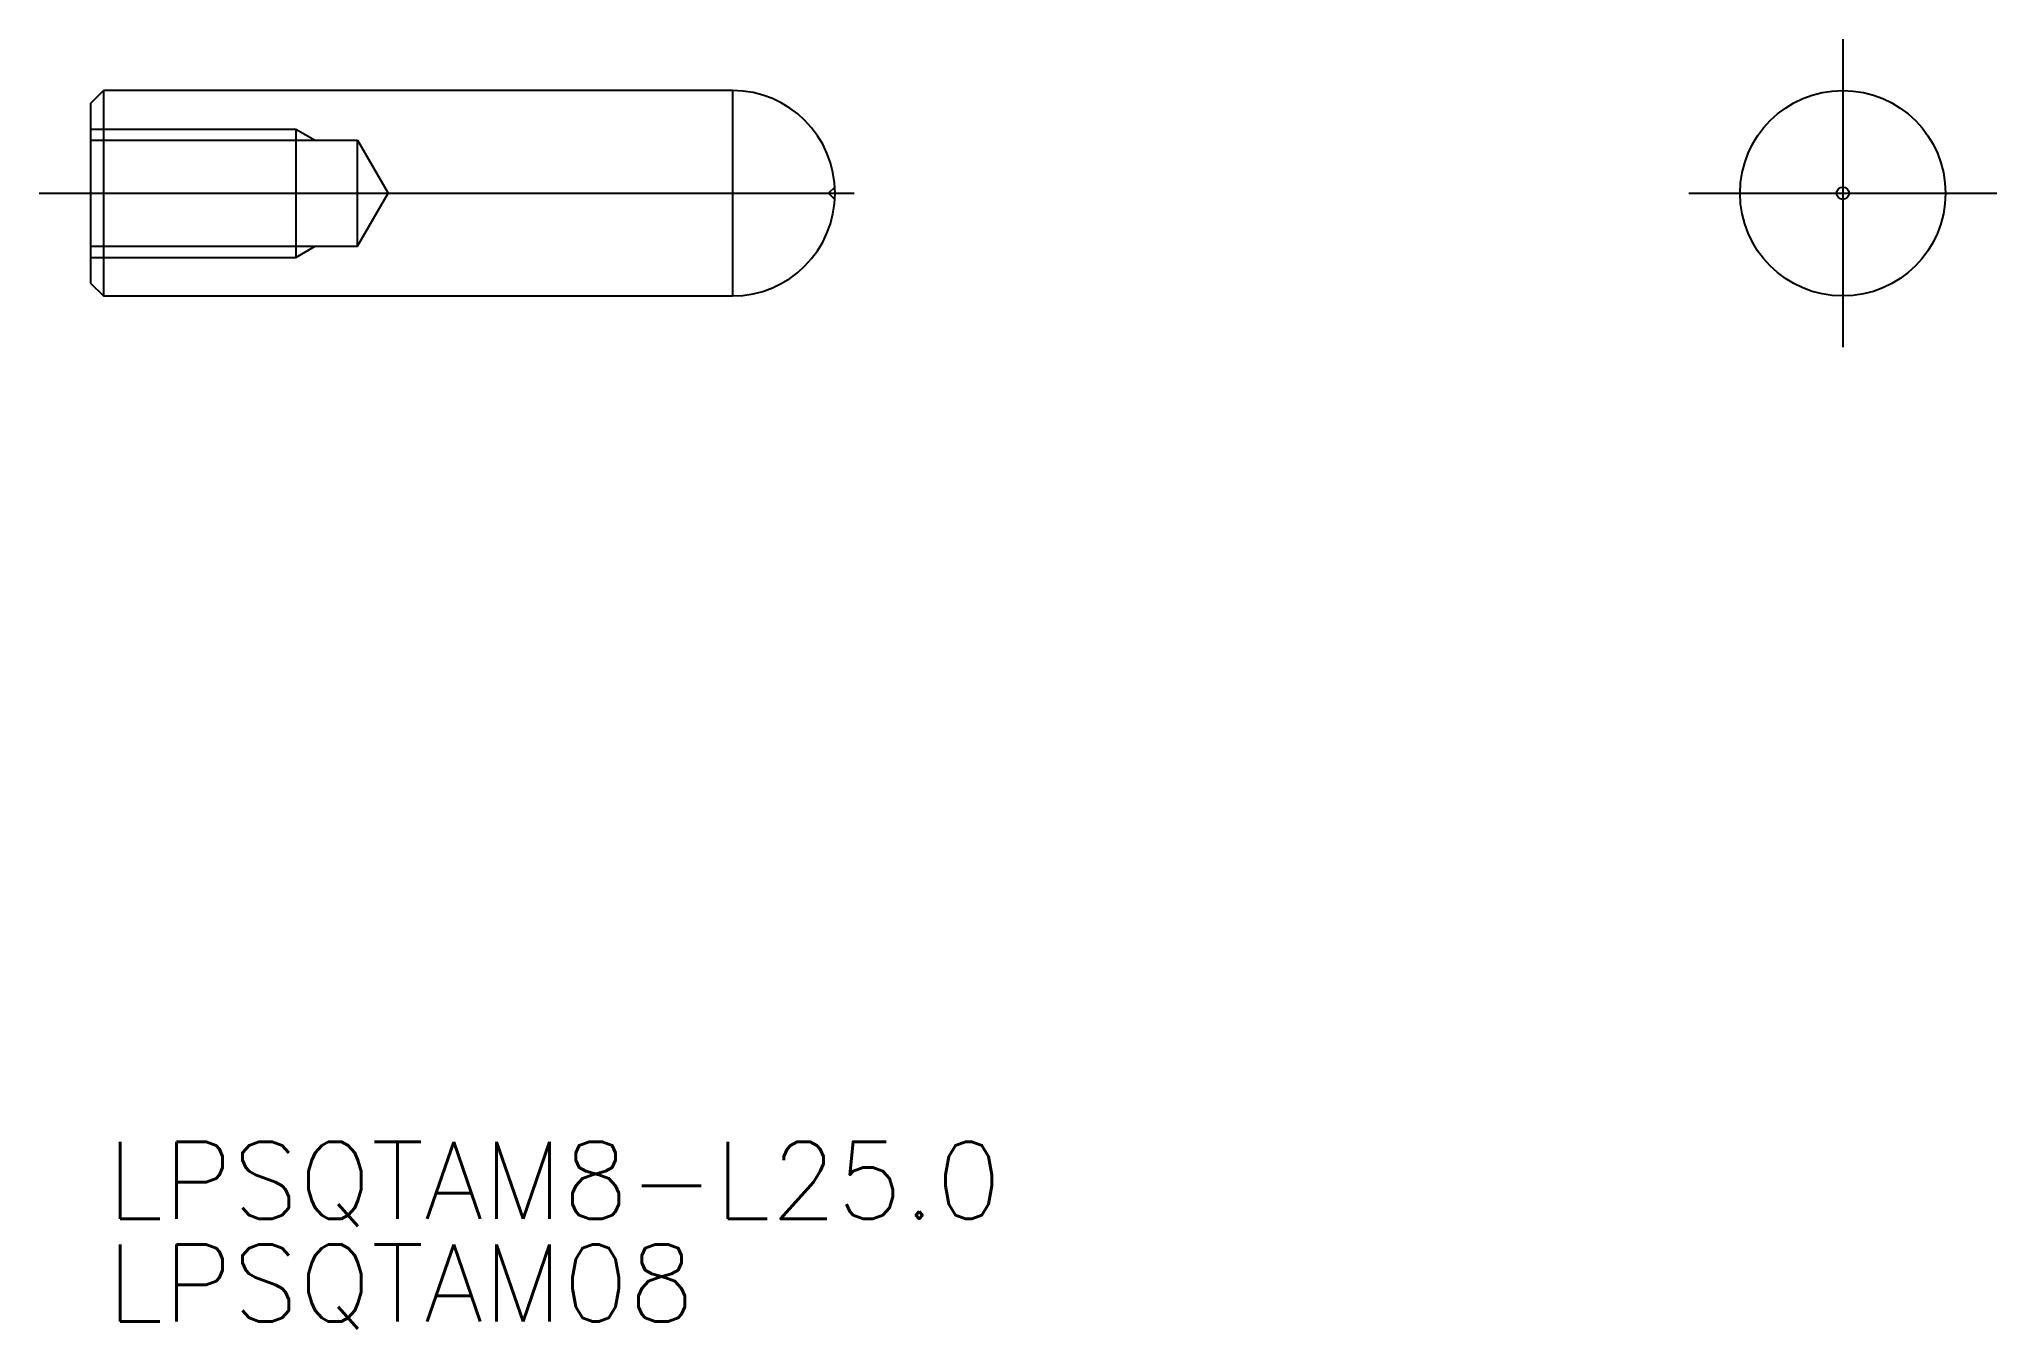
# Model space of a CAD drawing. Extents: x -70.2 to 6, y -44.2 to 6.
import ezdxf

# ---------------------------------------------------------------- set-up
doc = ezdxf.new("R2010")
doc.units = 0
doc.linetypes.add('CENTER', pattern=[50.8, 31.75, -6.35, 6.35, -6.35])
doc.linetypes.add('DASHED', pattern=[19.05, 12.7, -6.35])
doc.layers.get('0').update_dxf_attribs({"linetype": 'CONTINUOUS'})
doc.layers.add('CENTER', color=1, linetype='CENTER')
doc.styles.get("Standard").update_dxf_attribs({"font": 'txt.shx', "height": 3, "bigfont": 'bigfont.shx'})

# ---------------------------------------------------------------- blocks, each defined once
blk = doc.blocks.new('*U2')
at = {"color": 7, "linetype": 'CONTINUOUS'}
blk.add_text('LPSQTAM8-L25.0', height=3, dxfattribs=at).set_placement((-67.603, -39.935))
blk = doc.blocks.new('*U3')
at = {"color": 7, "linetype": 'CONTINUOUS'}
blk.add_text('LPSQTAM08', height=3, dxfattribs=at).set_placement((-67.603, -43.935))

msp = doc.modelspace()

# ---------------------------------------------------------------- linework, layer by layer
at = {"color": 7, "linetype": 'CONTINUOUS'}
for p, q in [((-68.25, 3.5), (-67.75, 4)), ((-67.75, 4), (-67.75, -4)), ((-43.25, 4), (-67.75, 4)), ((-43.25, 4), (-43.25, -4)), ((-68.25, 3.5), (-68.25, -3.5)), ((-68.25, -3.5), (-67.75, -4)), ((-67.75, -4), (-43.25, -4))]:
    msp.add_line(p, q, dxfattribs=at)
at = {"color": 3, "linetype": 'DASHED'}
for p, q in [((-68.25, 2.5), (-60.25, 2.5)), ((-60.25, 2.5), (-59.5, 2.067)), ((-60.25, 2.5), (-60.25, -2.5)), ((-68.25, 2.067), (-57.85, 2.067)), ((-57.85, 2.067), (-56.657, 0)), ((-57.85, -2.067), (-57.85, 2.067)), ((-57.85, -2.067), (-56.657, 0)), ((-39.257, 0.243), (-39.5, 0)), ((-39.5, 0), (-39.257, -0.243)), ((-68.25, -2.067), (-57.85, -2.067)), ((-60.25, -2.5), (-59.5, -2.067)), ((-68.25, -2.5), (-60.25, -2.5))]:
    msp.add_line(p, q, dxfattribs=at)
at = {"color": 7, "linetype": 'CONTINUOUS'}
for radius in [4, 0.243]:
    msp.add_circle((0, 0), radius, dxfattribs=at)
msp.add_arc((-43.25, 0), 4, 270, 90, dxfattribs=at)
at = {"layer": 'CENTER', "color": 1, "linetype": 'CENTER'}
for p, q in [((0, 6), (0, -6)), ((-70.25, 0), (-37.25, 0)), ((-6, 0), (6, 0))]:
    msp.add_line(p, q, dxfattribs=at)

# ---------------------------------------------------------------- block references
at = {"color": 7, "linetype": 'CONTINUOUS'}
for name in ['*U2', '*U3']:
    msp.add_blockref(name, (0, 0), dxfattribs=at)

doc.saveas('drawing.dxf')
